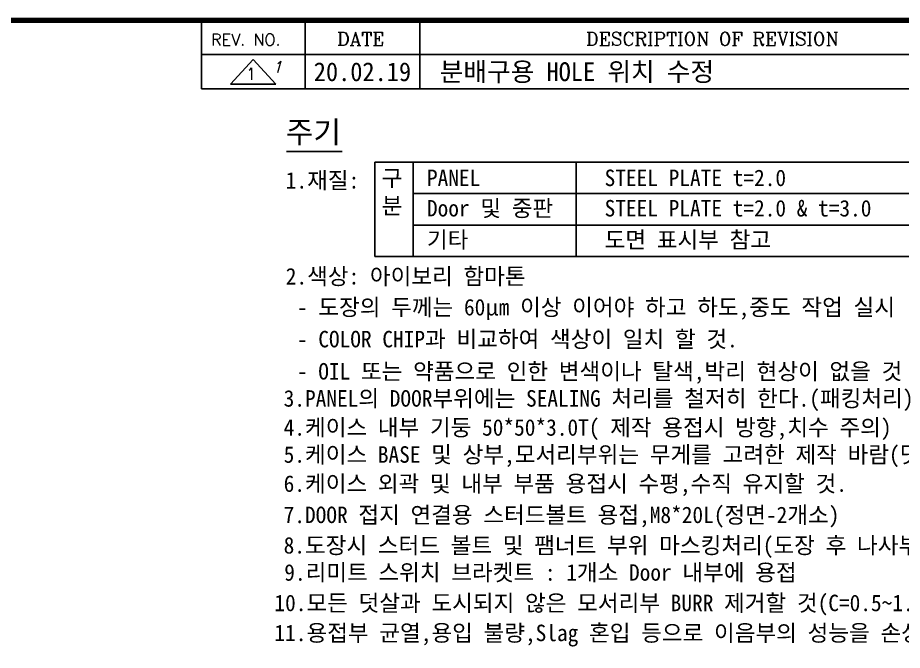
# Model space of a CAD drawing. Header units: millimetres. Extents: x 24815 to 37444, y -10619 to 6020.
# Drawn here: x 30172 to 32403, y 3851 to 5446 of the extents above; entities that cross this region are included whole.
import ezdxf
from ezdxf.enums import TextEntityAlignment as Align

# ---------------------------------------------------------------- set-up
doc = ezdxf.new("R2010")
doc.units = ezdxf.units.MM
doc.layers.add('FORMAT-1', color=7, linetype='Continuous')
doc.styles.add('HAN', font='')
doc.styles.add('RC', font='ROMANC.SHX')
doc.styles.get('HAN').set_extended_font_data('GulimChe')

# ---------------------------------------------------------------- blocks, each defined once
blk = doc.blocks.new('re3')
at = {"color": 180}
for p, q in [((0, 0), (0, -4.55)), ((6.87, -0.64), (3.86, -3.91)), ((6.87, -0.64), (9.88, -3.91)), ((13.74, -4.55), (13.74, 0)), ((28.97, -4.55), (28.97, 0)), ((0, -4.55), (155.53, -4.55)), ((9.88, -3.91), (3.86, -3.91))]:
    blk.add_line(p, q, dxfattribs=at)
at = {"color": 2, "style": 'RC', "oblique": 15}
blk.add_attdef('-1', text='', height=1.56, dxfattribs=at).set_placement((9.37, -1.66), align=Align.MIDDLE_LEFT)
at = {"color": 2, "style": 'HAN'}
for tag, p in [('REV.-DATE', (21.36, -2.28)), ('DRA.BY', (115.87, -2.28)), ('CH.BY', (131.07, -2.28)), ('APP.BY', (147.09, -2.28))]:
    blk.add_attdef(tag, text='', height=2.5, dxfattribs=at).set_placement(p, align=Align.MIDDLE_CENTER)
blk.add_attdef('DESCRIPTION-OF-REVISION', text='', height=2.5, dxfattribs=at).set_placement((31.61, -2.28), align=Align.MIDDLE_LEFT)
at = {"color": 2, "style": 'RC', "oblique": 15}
blk.add_attdef('REV.NO', text='', height=1.56, dxfattribs=at).set_placement((6.59, -2.56), align=Align.MIDDLE_CENTER)
blk = doc.blocks.new('format-3')
at = {"color": 180}
for p, q in [((258.97, 281.75), (258.97, 286.3)), ((272.71, 281.75), (272.71, 286.3)), ((287.94, 281.75), (287.94, 286.3)), ((258.97, 281.75), (414.5, 281.75))]:
    blk.add_line(p, q, dxfattribs=at)
at = {"layer": 'FORMAT-1', "const_width": 0.7}
blk.add_lwpolyline([(13, 5), (13, 286.3), (414.5, 286.3), (414.5, 5)], close=True, dxfattribs=at)
at = {"color": 2, "style": 'RC'}
for s, height, p in [('REV. NO.', 1.56, (260.23, 282.95)), ('DATE', 1.788, (276.95, 282.94)), ('DESCRIPTION OF REVISION', 1.7875, (309.98, 282.94))]:
    blk.add_text(s, height=height, dxfattribs=at).set_placement(p)
at = {"style": 'HAN'}
for tag, height, p in [('MODEL-NAME', 3, (386.1, 31.53)), ('SCALE', 2.7, (320.81, 26.29)), ('PART-NAME', 3, (386.1, 26.29)), ('PART-NO', 3, (386.1, 21.01)), ('DRA-BY', 3, (260.72, 19.44)), ('CH-BY', 3, (277.21, 19.44)), ('APP-BY', 3, (293.7, 19.44)), ('관련업체', 3, (333.52, 9.26)), ('DRA-DATE', 2.5, (260.72, 7.47)), ('CH-DATE', 2.5, (277.21, 7.47)), ('APP-DATE', 2.5, (293.7, 7.47))]:
    blk.add_attdef(tag, text='', height=height, dxfattribs=at).set_placement(p, align=Align.MIDDLE_CENTER)

msp = doc.modelspace()

# ---------------------------------------------------------------- linework, layer by layer
for p, q in [((30849.87615, 5108.6422), (30990.19061, 5108.6422)), ((31072.58549, 5081.92767), (32726.06547, 5081.92767)), ((31072.58549, 5081.92767), (31072.58549, 4843.56258)), ((31169.3218, 5081.92767), (31169.3218, 4843.56258)), ((31580.2695, 5081.92767), (31580.2695, 4843.56258)), ((31169.3218, 5002.47264), (32726.06547, 5002.47264)), ((31169.3218, 4923.01761), (32726.06547, 4923.01761)), ((31072.58549, 4843.56258), (32726.06547, 4843.56258))]:
    msp.add_line(p, q)

# ---------------------------------------------------------------- block references
at = {"xscale": 19, "yscale": 19, "zscale": 19}
msp.add_blockref('format-3', (25715.23224, 0.00004), dxfattribs=at)
ref = msp.add_blockref('re3', (30635.58237, 5353.25004), dxfattribs=dict(xscale=19, yscale=19, zscale=19))
ref.add_attrib('DESCRIPTION-OF-REVISION', '분배구용 HOLE 위치 수정', dxfattribs={"color": 2, "height": 47.5, "style": 'HAN'}).set_placement((31236.22164, 5310.02504), align=Align.MIDDLE_LEFT)
ref.add_attrib('REV.-DATE', '20.02.19', dxfattribs={"color": 2, "height": 47.5, "style": 'HAN'}).set_placement((31041.39019, 5310.02504), align=Align.MIDDLE_CENTER)
ref.add_attrib('-1', '1', dxfattribs={"color": 2, "height": 29.64, "style": 'RC', "oblique": 15}).set_placement((30813.59526, 5321.71783), align=Align.MIDDLE_LEFT)
ref.add_attrib('REV.NO', '1', dxfattribs={"color": 2, "height": 29.64, "style": 'RC'}).set_placement((30760.76213, 5304.66105), align=Align.MIDDLE_CENTER)

# ---------------------------------------------------------------- texts
at = {"color": 2, "style": 'HAN'}
for s, height, p in [('주기', 55.52064, (30848.01622, 5130.00552)), ('구', 41.64048, (31089.76468, 5021.05782)), ('PANEL', 41.64048, (31203.9968, 5021.51536)), ('STEEL PLATE t=2.0', 41.64048, (31651.91777, 5021.51536)), ('1.재질:', 41.64048, (30848.01622, 5015.34531)), ('분', 41.64048, (31089.76468, 4951.41396)), ('Door 및 중판', 41.64048, (31203.9968, 4944.89068)), ('STEEL PLATE t=2.0 & t=3.0', 41.64048, (31651.91777, 4944.89068)), ('기타', 41.64048, (31203.9968, 4865.43565)), ('도면 표시부 참고', 41.64048, (31651.91777, 4865.43565)), ('2.색상: 아이보리 함마톤', 41.64048, (30848.01622, 4773.26508)), ('- 도장의 두께는 60µm 이상 이어야 하고 하도,중도 작업 실시', 41.64048, (30876.18163, 4695.30803)), ('- COLOR CHIP과 비교하여 색상이 일치 할 것.', 41.64048, (30876.18163, 4614.75733)), ('- OIL 또는 약품으로 인한 변색이나 탈색,박리 현상이 없을 것', 41.64048, (30876.18163, 4533.52305)), ('3.PANEL의 DOOR부위에는 SEALING 처리를 철저히 한다.(패킹처리)', 41.64048, (30842.67545, 4465.21062)), ('4.케이스 내부 기둥 50*50*3.0T( 제작 용접시 방향,치수 주의)', 41.64048, (30842.67545, 4391.91467)), ('5.케이스 BASE 및 상부,모서리부위는 무게를 고려한 제작 바람(덧살 or 보강이 필요)', 41.64048, (30842.67545, 4323.66916)), ('6.케이스 외곽 및 내부 부품 용접시 수평,수직 유지할 것.', 41.64048, (30842.67545, 4250.28747)), ('7.DOOR 접지 연결용 스터드볼트 용접,M8*20L(정면-2개소)', 41.64048, (30842.67545, 4171.44618)), ('8.도장시 스터드 볼트 및 팸너트 부위 마스킹처리(도장 후 나사부 페인트 제거 또는 탭핑처리)', 41.64048, (30842.67545, 4094.61536)), ('9.리미트 스위치 브라켓트 : 1개소 Door 내부에 용접', 41.64048, (30844.1969, 4026.20577)), ('10.모든 덧살과 도시되지 않은 모서리부 BURR 제거할 것(C=0.5~1.0/R=0.5~1.0)', 41.64048, (30819.4109, 3949.31013)), ('11.용접부 균열,용입 불량,Slag 혼입 등으로 이음부의 성능을 손상시키는 결함이 없을 것.', 41.64048, (30819.4109, 3873.68328))]:
    msp.add_text(s, height=height, dxfattribs=at).set_placement(p)

doc.saveas('drawing.dxf')
